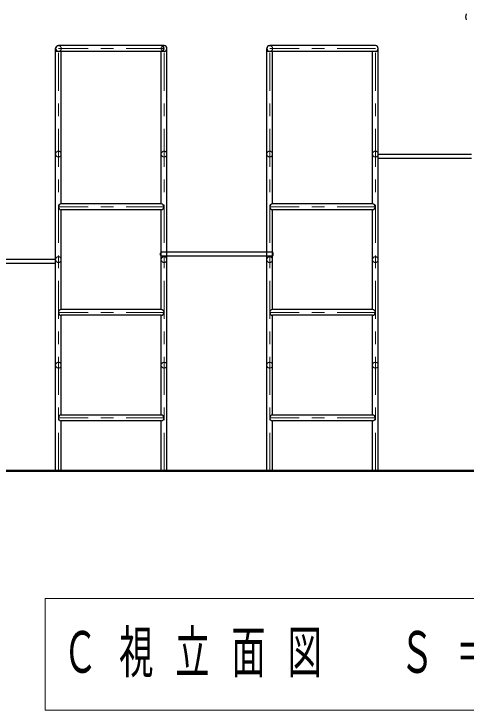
# Model space of a CAD drawing. Units: millimetres on the paper. Extents: x -385 to 0, y -594 to 267.
# Drawn here: x -284.1 to -248.5, y -134.5 to -79.5 of the extents above; entities that cross this region are included whole.
import ezdxf

# ---------------------------------------------------------------- set-up
doc = ezdxf.new("R2010")
doc.units = ezdxf.units.MM
doc.linetypes.add('USER1', pattern=[4.5, 2.5, -2])
doc.linetypes.add('USER2', pattern=[6, 3, -1, 1, -1])
doc.layers.add('LY_1', color=7, linetype='Continuous', lineweight=25)
doc.styles.add('ＭＳ ゴシック', font='')
doc.styles.get('ＭＳ ゴシック').set_extended_font_data('MS Gothic')

msp = doc.modelspace()

# ---------------------------------------------------------------- linework, layer by layer
at = {"layer": 'LY_1', "color": 2}
for p, q in [((-280.84, -115.611), (-280.84, -82.277)), ((-272.279, -82.051), (-280.613, -82.051)), ((-272.053, -115.611), (-272.053, -82.277)), ((-264.173, -115.611), (-264.173, -82.277)), ((-255.612, -82.051), (-263.946, -82.051)), ((-255.386, -115.611), (-255.386, -82.277)), ((-272.279, -82.504), (-280.84, -82.504)), ((-280.386, -94.551), (-280.386, -82.504)), ((-272.506, -94.551), (-272.506, -82.504)), ((-255.386, -82.504), (-264.173, -82.504)), ((-263.719, -94.551), (-263.719, -82.504)), ((-255.839, -94.551), (-255.839, -82.504)), ((-272.506, -94.551), (-280.386, -94.551)), ((-272.506, -95.004), (-280.386, -95.004)), ((-280.386, -102.884), (-280.386, -95.004)), ((-272.506, -102.884), (-272.506, -95.004)), ((-255.839, -94.551), (-263.719, -94.551)), ((-255.839, -95.004), (-263.719, -95.004)), ((-263.719, -102.884), (-263.719, -95.004)), ((-255.839, -102.884), (-255.839, -95.004)), ((-272.506, -102.884), (-280.386, -102.884)), ((-255.839, -102.884), (-263.719, -102.884)), ((-280.386, -111.218), (-280.386, -103.338)), ((-272.506, -103.338), (-280.386, -103.338)), ((-272.506, -111.218), (-272.506, -103.338)), ((-263.719, -111.218), (-263.719, -103.338)), ((-255.839, -103.338), (-263.719, -103.338)), ((-255.839, -111.218), (-255.839, -103.338)), ((-272.506, -111.218), (-280.386, -111.218)), ((-255.839, -111.218), (-263.719, -111.218)), ((-272.506, -111.671), (-280.386, -111.671)), ((-280.386, -115.611), (-280.386, -111.671)), ((-272.506, -115.611), (-272.506, -111.671)), ((-255.839, -111.671), (-263.719, -111.671)), ((-263.719, -115.611), (-263.719, -111.671)), ((-255.839, -115.611), (-255.839, -111.671))]:
    msp.add_line(p, q, dxfattribs=at)
at = {"layer": 'LY_1', "linetype": 'USER2', "lineweight": 13}
for p, q in [((-272.279, -82.277), (-280.613, -82.277)), ((-280.613, -115.611), (-280.613, -82.277)), ((-272.279, -115.611), (-272.279, -82.277)), ((-255.612, -82.277), (-263.946, -82.277)), ((-263.946, -115.611), (-263.946, -82.277)), ((-255.612, -115.611), (-255.612, -82.277)), ((-272.279, -94.777), (-280.613, -94.777)), ((-255.612, -94.777), (-263.946, -94.777)), ((-272.279, -103.111), (-280.613, -103.111)), ((-255.612, -103.111), (-263.946, -103.111)), ((-272.279, -111.444), (-280.613, -111.444)), ((-255.612, -111.444), (-263.946, -111.444))]:
    msp.add_line(p, q, dxfattribs=at)
at = {"layer": 'LY_1'}
for p, q in [((-255.386, -90.611), (-248.021, -90.611)), ((-255.386, -90.927), (-248.021, -90.927)), ((-263.756, -98.362), (-272.469, -98.362)), ((-272.553, -98.596), (-272.553, -98.446)), ((-263.756, -98.679), (-272.469, -98.679)), ((-263.673, -98.596), (-263.673, -98.446)), ((-280.84, -98.944), (-288.204, -98.944)), ((-280.84, -99.261), (-288.204, -99.261))]:
    msp.add_line(p, q, dxfattribs=at)
at = {"layer": 'LY_1', "lineweight": 50}
msp.add_line((-167.66, -115.611), (-343.665, -115.611), dxfattribs=at)
at = {"layer": 'LY_1', "lineweight": 13}
for p, q in [((-281.647, -125.711), (-281.647, -134.511)), ((-224.847, -125.711), (-281.647, -125.711)), ((-281.647, -134.511), (-224.847, -134.511))]:
    msp.add_line(p, q, dxfattribs=at)
at = {"layer": 'LY_1', "color": 2, "linetype": 'USER1', "lineweight": 13}
for centre in [(-280.613, -82.277), (-272.279, -82.277), (-263.946, -82.277), (-280.613, -90.611), (-272.279, -90.611), (-263.946, -90.611), (-255.612, -90.611), (-280.613, -98.944), (-272.279, -98.944), (-263.946, -98.944), (-255.612, -98.944), (-280.613, -107.278), (-272.279, -107.278), (-263.946, -107.278), (-255.612, -107.278)]:
    msp.add_circle(centre, 0.227, dxfattribs=at)
at = {"layer": 'LY_1', "color": 2}
for centre, radius, start, end in [((-247.654, -79.778), 0.833, 163.8038, 196.1962), ((-280.613, -82.277), 0.227, 90, 270), ((-272.506, -82.277), 0.227, 270, 90), ((-272.279, -82.277), 0.227, 270, 90), ((-263.946, -82.277), 0.227, 90, 270), ((-255.612, -82.277), 0.227, 270, 90), ((-280.386, -94.777), 0.227, 90, 270), ((-272.506, -94.777), 0.227, 270, 90), ((-263.719, -94.777), 0.227, 90, 270), ((-255.839, -94.777), 0.227, 270, 90), ((-280.386, -103.111), 0.227, 90, 270), ((-272.506, -103.111), 0.227, 270, 90), ((-263.719, -103.111), 0.227, 90, 270), ((-255.839, -103.111), 0.227, 270, 90), ((-280.386, -111.444), 0.227, 90, 270), ((-272.506, -111.444), 0.227, 270, 90), ((-263.719, -111.444), 0.227, 90, 270), ((-255.839, -111.444), 0.227, 270, 90)]:
    msp.add_arc(centre, radius, start, end, dxfattribs=at)
at = {"layer": 'LY_1'}
for centre, start, end in [((-272.469, -98.446), 90, 180), ((-263.756, -98.446), 0, 90), ((-272.469, -98.596), 180, 270), ((-263.756, -98.596), 270, 0)]:
    msp.add_arc(centre, 0.0833, start, end, dxfattribs=at)

# ---------------------------------------------------------------- texts
at = {"layer": 'LY_1', "insert": (-280.247, -130.111), "char_height": 3.299, "attachment_point": 4, "style": 'ＭＳ ゴシック'}
msp.add_mtext('\\T1.64;\\W0.6;Ｃ視立面図\u3000Ｓ＝１／６０', dxfattribs=at)

doc.saveas('drawing.dxf')
